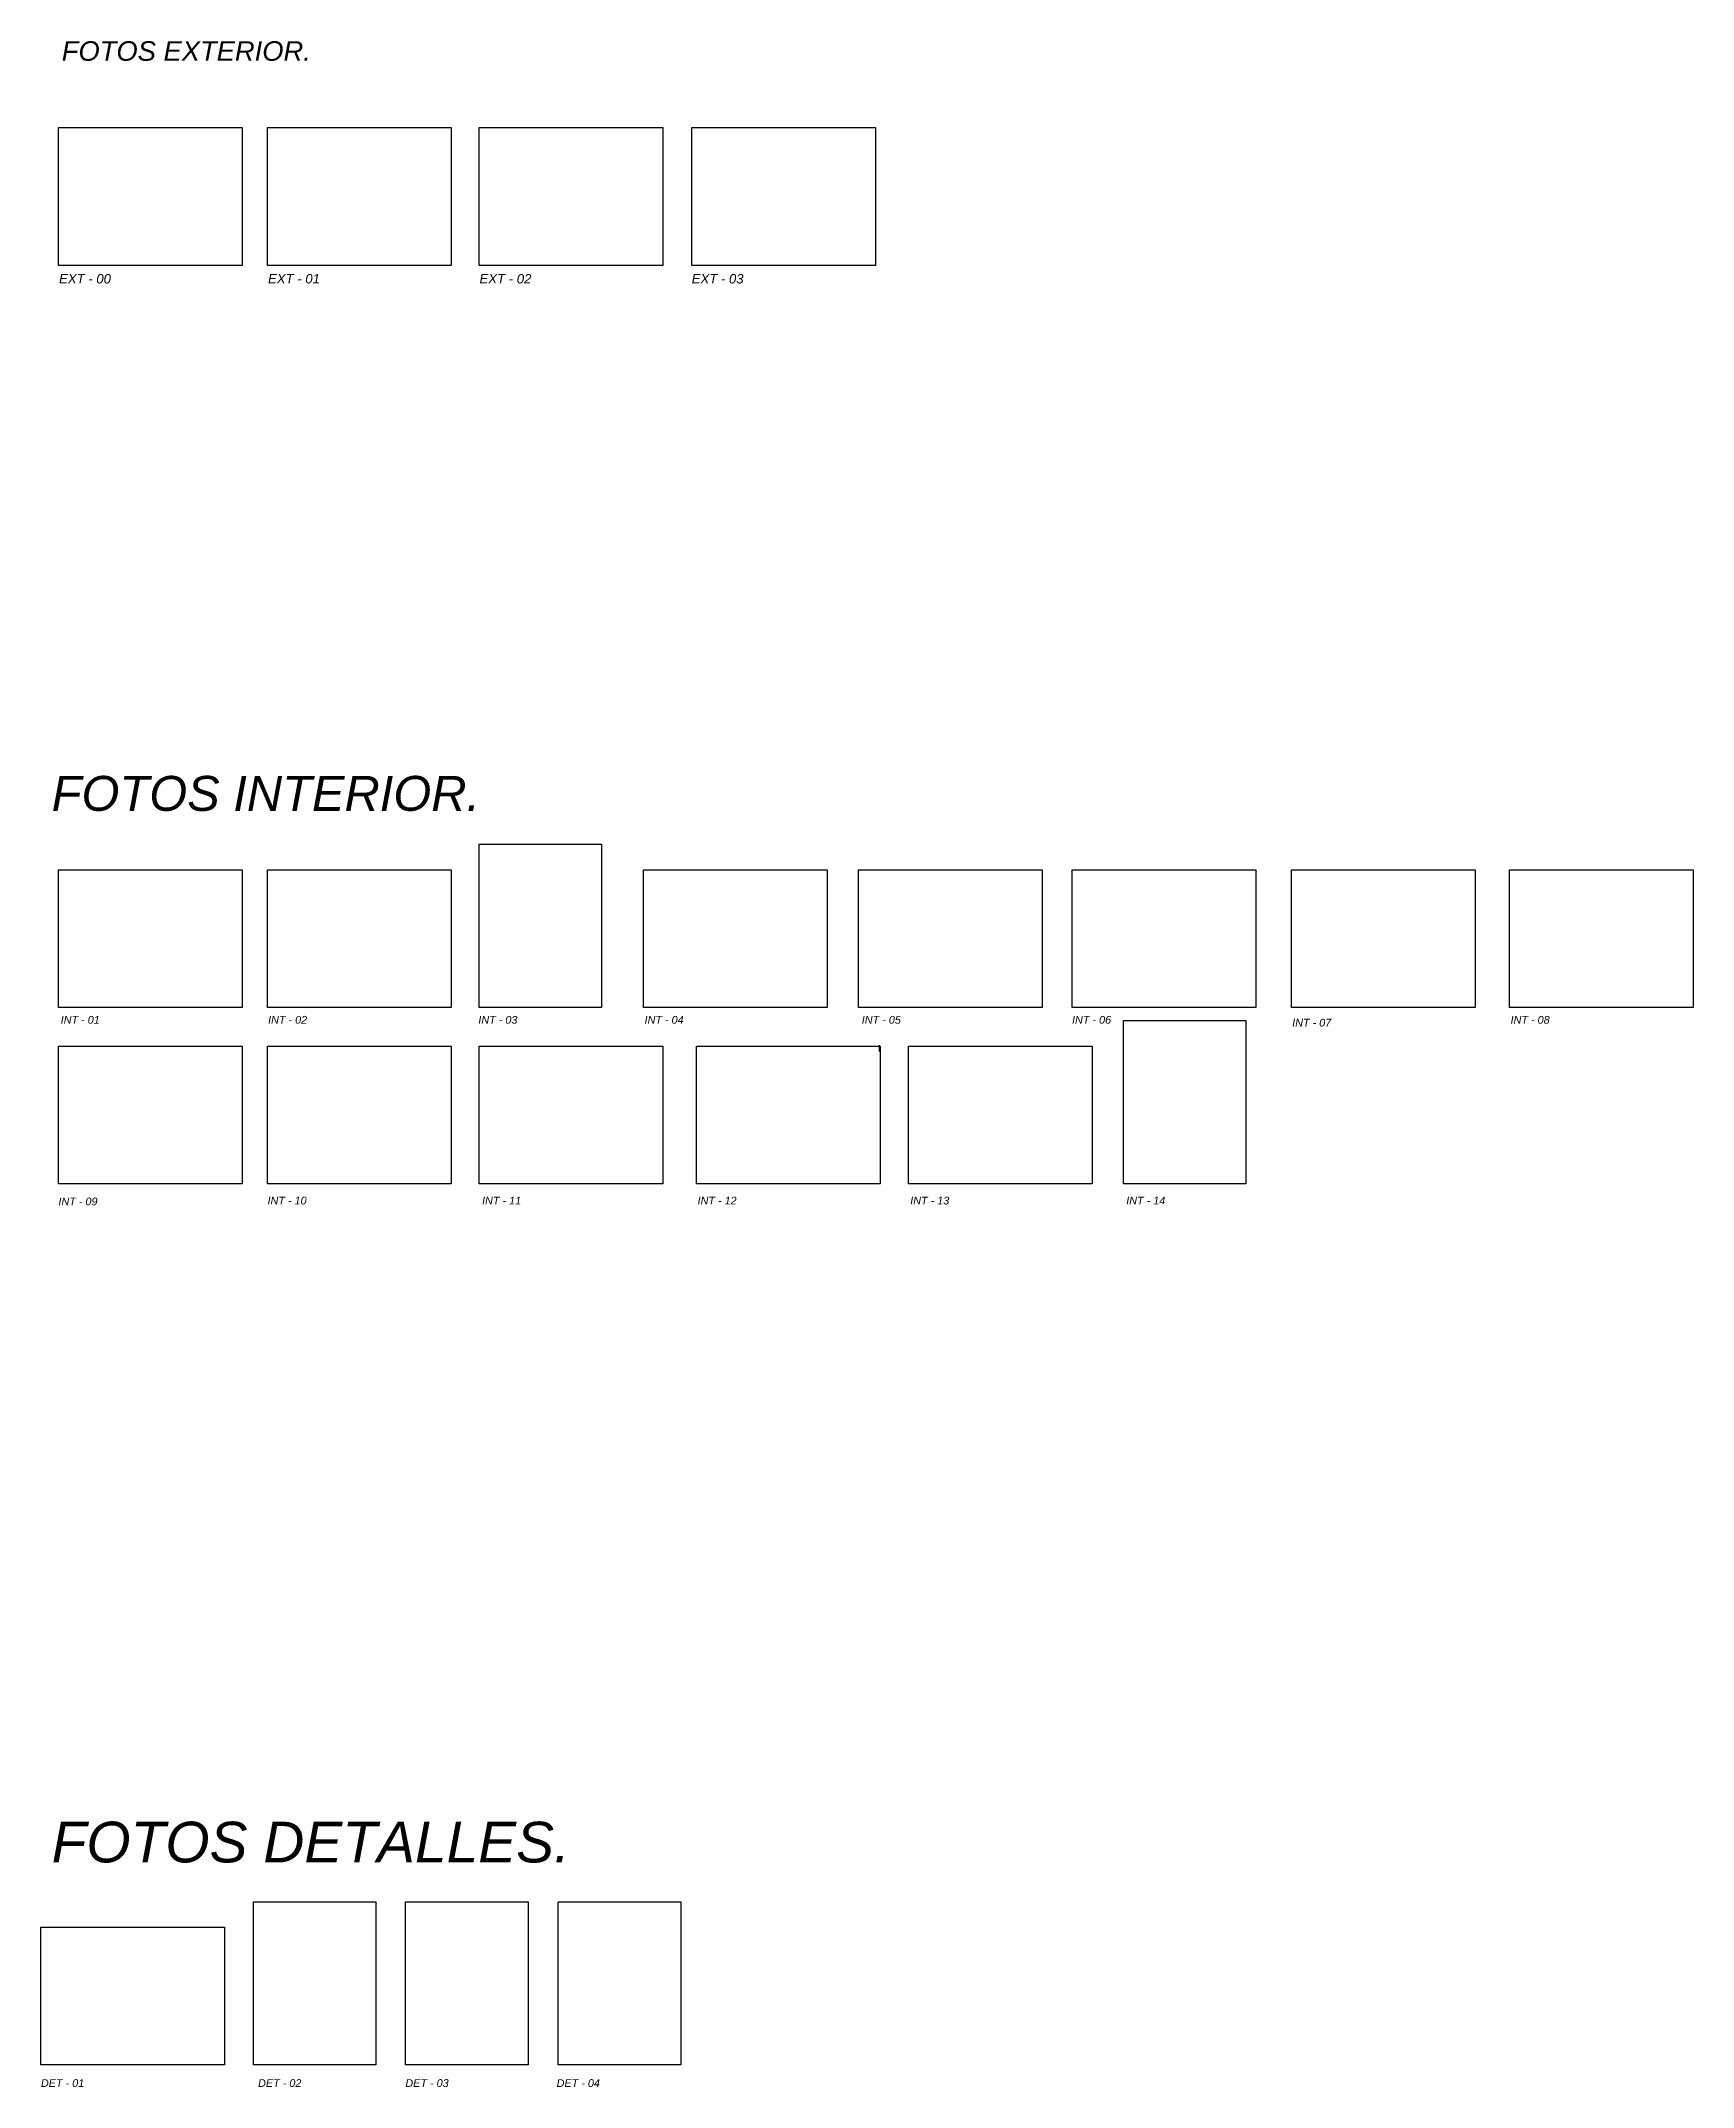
# Model space of a CAD drawing. Header units: millimetres. Extents: x 10930 to 21977, y 3784 to 7635.
# Drawn here: x 10929.76 to 10956.74, y 3799.73 to 3833.14 of the extents above; entities that cross this region are included whole.
import ezdxf

# ---------------------------------------------------------------- set-up
doc = ezdxf.new("R2010")
doc.units = ezdxf.units.MM
doc.layers.add('CORTE', color=224, linetype='Continuous')
doc.layers.add('IMAGENES', color=191, linetype='Continuous')
doc.styles.get("Standard").update_dxf_attribs({"font": 'arial.ttf'})
picture_1 = doc.add_image_def('image1.jpeg', size_in_pixel=(1280, 960))
picture_2 = doc.add_image_def('image2.jpeg', size_in_pixel=(1280, 960))
picture_3 = doc.add_image_def('image3.jpeg', size_in_pixel=(1280, 960))
picture_4 = doc.add_image_def('image4.jpeg', size_in_pixel=(1280, 960))
picture_5 = doc.add_image_def('image5.jpeg', size_in_pixel=(1280, 960))
picture_6 = doc.add_image_def('image6.jpeg', size_in_pixel=(1280, 960))
picture_7 = doc.add_image_def('image7.jpeg', size_in_pixel=(960, 1280))
picture_8 = doc.add_image_def('image8.jpeg', size_in_pixel=(1280, 960))
picture_9 = doc.add_image_def('image9.jpeg', size_in_pixel=(1280, 960))
picture_10 = doc.add_image_def('image10.jpeg', size_in_pixel=(1280, 960))
picture_11 = doc.add_image_def('image11.jpeg', size_in_pixel=(1280, 960))
picture_12 = doc.add_image_def('image12.jpeg', size_in_pixel=(1280, 960))
picture_13 = doc.add_image_def('image13.jpeg', size_in_pixel=(1280, 960))
picture_14 = doc.add_image_def('image14.jpeg', size_in_pixel=(1280, 960))
picture_15 = doc.add_image_def('image15.jpeg', size_in_pixel=(1280, 960))
picture_16 = doc.add_image_def('image16.jpeg', size_in_pixel=(1280, 960))
picture_17 = doc.add_image_def('image17.jpeg', size_in_pixel=(1280, 960))
picture_18 = doc.add_image_def('image18.jpeg', size_in_pixel=(960, 1280))
picture_19 = doc.add_image_def('image19.jpeg', size_in_pixel=(1280, 960))
picture_20 = doc.add_image_def('image20.jpeg', size_in_pixel=(960, 1280))
picture_21 = doc.add_image_def('image21.jpeg', size_in_pixel=(960, 1280))
picture_22 = doc.add_image_def('image22.jpeg', size_in_pixel=(960, 1280))

msp = doc.modelspace()

# ---------------------------------------------------------------- linework, layer by layer
at = {"layer": 'CORTE'}
msp.add_line((10943.454, 3816.64), (10943.454, 3816.74), dxfattribs=at)

# ---------------------------------------------------------------- texts
at = {"layer": 'IMAGENES', "color": 7, "attachment_point": 1}
for s, width, insert, char_height in [('{\\fArial|b0|i1|c0|p34;\\C230;FOTOS EXTERIOR.}', 4.80782, (10930.096, 3833.137), 0.31966), ('{\\fArial|b0|i1|c0|p34;\\C230;EXT - 00}', 1.88202, (10930.052, 3829.335), 0.15383), ('{\\fArial|b0|i1|c0|p34;\\C230;EXT - 01}', 1.88202, (10933.465, 3829.335), 0.15383), ('{\\fArial|b0|i1|c0|p34;\\C230;EXT - 02}', 1.88202, (10936.919, 3829.335), 0.15383), ('{\\fArial|b0|i1|c0|p34;\\C230;EXT - 03}', 1.88202, (10940.385, 3829.335), 0.15383), ('{\\fArial|b0|i1|c0|p34;\\C230;FOTOS INTERIOR.}', 7.49328, (10929.931, 3821.139), 0.57071), ('{\\fArial|b0|i1|c0|p34;\\C230;INT - 01}', 1.88202, (10930.079, 3817.219), 0.12648), ('{\\fArial|b0|i1|c0|p34;\\C230;INT - 02}', 1.88202, (10933.466, 3817.219), 0.12648), ('{\\fArial|b0|i1|c0|p34;\\C230;INT - 03}', 1.88202, (10936.9, 3817.219), 0.12648), ('{\\fArial|b0|i1|c0|p34;\\C230;INT - 04}', 1.88202, (10939.615, 3817.219), 0.12648), ('{\\fArial|b0|i1|c0|p34;\\C230;INT - 05}', 1.88202, (10943.163, 3817.219), 0.12648), ('{\\fArial|b0|i1|c0|p34;\\C230;INT - 06}', 1.88202, (10946.597, 3817.219), 0.12648), ('{\\fArial|b0|i1|c0|p34;\\C230;INT - 07}', 1.88202, (10950.193, 3817.172), 0.12648), ('{\\fArial|b0|i1|c0|p34;\\C230;INT - 08}', 1.88202, (10953.76, 3817.219), 0.12648), ('{\\fArial|b0|i1|c0|p34;\\C230;INT - 09}', 1.88202, (10930.042, 3814.253), 0.12648), ('{\\fArial|b0|i1|c0|p34;\\C230;INT - 10}', 1.88202, (10933.457, 3814.267), 0.12648), ('{\\fArial|b0|i1|c0|p34;\\C230;INT - 11}', 1.88202, (10936.961, 3814.267), 0.12648), ('{\\fArial|b0|i1|c0|p34;\\C230;INT - 12}', 1.88202, (10940.481, 3814.267), 0.12648), ('{\\fArial|b0|i1|c0|p34;\\C230;INT - 13}', 1.88202, (10943.954, 3814.267), 0.12648), ('{\\fArial|b0|i1|c0|p34;\\C230;INT - 14}', 1.88202, (10947.482, 3814.267), 0.12648), ('{\\fArial|b0|i1|c0|p34;\\C230;FOTOS DETALLES.}', 10.33999, (10929.931, 3804.06), 0.66491), ('{\\fArial|b0|i1|c0|p34;\\C230;DET - 01}', 1.88202, (10929.756, 3799.855), 0.12648), ('{\\fArial|b0|i1|c0|p34;\\C230;DET - 02}', 1.88202, (10933.303, 3799.855), 0.12648), ('{\\fArial|b0|i1|c0|p34;\\C230;DET - 03}', 1.88202, (10935.709, 3799.855), 0.12648), ('{\\fArial|b0|i1|c0|p34;\\C230;DET - 04}', 1.88202, (10938.179, 3799.855), 0.12648)]:
    msp.add_mtext_dynamic_manual_height_columns(s, width=width, gutter_width=12.5, heights=[0], dxfattribs=dict(at, insert=insert, char_height=char_height))

# ---------------------------------------------------------------- pictures from other files: only their frames are drawn
at = {"layer": 'IMAGENES', "color": 144}
image = msp.add_image(picture_1, insert=(10930.042, 3829.477), size_in_units=(3, 2.25), dxfattribs=at)
image.dxf.flags = 7
image = msp.add_image(picture_2, insert=(10933.456, 3829.477), size_in_units=(3, 2.25), dxfattribs=at)
image.dxf.flags = 7
image = msp.add_image(picture_3, insert=(10936.912, 3829.477), size_in_units=(3, 2.25), dxfattribs=at)
image.dxf.flags = 7
image = msp.add_image(picture_4, insert=(10940.385, 3829.477), size_in_units=(3, 2.25), dxfattribs=at)
image.dxf.flags = 7
image = msp.add_image(picture_7, insert=(10936.912, 3817.356), size_in_units=(2, 2.667), dxfattribs=at)
image.dxf.flags = 7
image = msp.add_image(picture_5, insert=(10930.042, 3817.356), size_in_units=(3, 2.25), dxfattribs=at)
image.dxf.flags = 7
image = msp.add_image(picture_6, insert=(10933.456, 3817.356), size_in_units=(3, 2.25), dxfattribs=at)
image.dxf.flags = 7
image = msp.add_image(picture_8, insert=(10939.6, 3817.356), size_in_units=(3, 2.25), dxfattribs=at)
image.dxf.flags = 7
image = msp.add_image(picture_9, insert=(10943.107, 3817.356), size_in_units=(3, 2.25), dxfattribs=at)
image.dxf.flags = 7
image = msp.add_image(picture_10, insert=(10946.597, 3817.356), size_in_units=(3, 2.25), dxfattribs=at)
image.dxf.flags = 7
image = msp.add_image(picture_11, insert=(10950.183, 3817.356), size_in_units=(3, 2.25), dxfattribs=at)
image.dxf.flags = 7
image = msp.add_image(picture_12, insert=(10953.741, 3817.356), size_in_units=(3, 2.25), dxfattribs=at)
image.dxf.flags = 7
image = msp.add_image(picture_18, insert=(10947.437, 3814.475), size_in_units=(2, 2.667), dxfattribs=at)
image.dxf.flags = 7
image = msp.add_image(picture_13, insert=(10930.042, 3814.475), size_in_units=(3, 2.25), dxfattribs=at)
image.dxf.flags = 7
image = msp.add_image(picture_14, insert=(10933.457, 3814.475), size_in_units=(3, 2.25), dxfattribs=at)
image.dxf.flags = 7
image = msp.add_image(picture_15, insert=(10936.913, 3814.475), size_in_units=(3, 2.25), dxfattribs=at)
image.dxf.flags = 7
image = msp.add_image(picture_16, insert=(10940.462, 3814.475), size_in_units=(3, 2.25), dxfattribs=at)
image.dxf.flags = 7
image = msp.add_image(picture_17, insert=(10943.927, 3814.475), size_in_units=(3, 2.25), dxfattribs=at)
image.dxf.flags = 7
image = msp.add_image(picture_20, insert=(10933.228, 3800.087), size_in_units=(2, 2.667), dxfattribs=at)
image.dxf.flags = 7
image = msp.add_image(picture_21, insert=(10935.713, 3800.087), size_in_units=(2, 2.667), dxfattribs=at)
image.dxf.flags = 7
image = msp.add_image(picture_22, insert=(10938.205, 3800.087), size_in_units=(2, 2.667), dxfattribs=at)
image.dxf.flags = 7
image = msp.add_image(picture_19, insert=(10929.756, 3800.087), size_in_units=(3, 2.25), dxfattribs=at)
image.dxf.flags = 7

doc.saveas('drawing.dxf')
